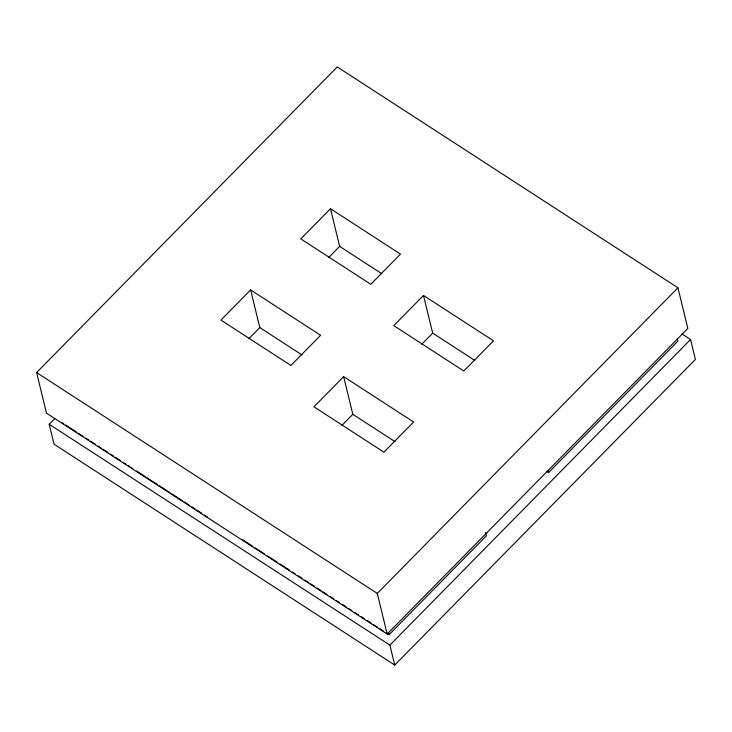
<?xml version="1.0" encoding="UTF-8"?>
<svg xmlns="http://www.w3.org/2000/svg" width="732" height="732" viewBox="0 0 732 732"><rect width="100%" height="100%" fill="white"/><g stroke="black" fill="none" stroke-linecap="round" stroke-linejoin="round"><path stroke-width="1.1" d="M36.6 372.57L337.251 66.932L677.933 287.795L687.842 328.412L387.182 634.049L46.5 413.187L36.6 372.57L377.282 593.432L387.182 634.049M681.904 333.893L690.541 339.492L695.4 359.43L394.749 665.068L54.067 444.205L49.2 424.267L54.818 418.558M250.618 289.909L220.927 320.094L290.915 365.469L320.607 335.283L250.618 289.909L259.805 327.57L301.987 354.919M330.48 208.721L300.788 238.907L370.776 284.281L400.468 254.095L330.48 208.721L339.657 246.391L381.848 273.741M248.862 338.696L259.805 327.57M328.723 257.508L339.657 246.391M343.647 376.632L313.946 406.818L383.934 452.184L413.635 421.998L343.647 376.632L352.824 414.294L395.015 441.643M423.499 295.444L393.807 325.63L463.795 371.005L493.487 340.819L423.499 295.444L432.685 333.115L474.867 360.455M341.89 425.411L352.824 414.294M421.742 344.232L432.685 333.115M377.282 593.432L677.933 287.795M386.222 632.851L389.095 634.717L486.387 535.806L485.581 532.484M546.676 471.399L548.552 472.616L677.85 341.167L677.31 338.953M394.749 665.068L389.891 645.13L690.541 339.492M61.891 422.593L63.803 423.828M65.715 425.072L76.238 431.889M78.15 433.134L82.926 436.235M85.8 438.093L88.673 439.95M90.585 441.195L95.361 444.297M98.234 446.154L101.108 448.011M103.02 449.256L107.796 452.358M110.669 454.215L113.542 456.073M115.455 457.317L120.231 460.419M124.065 462.899L125.977 464.134M127.89 465.378L132.666 468.48M136.5 470.96L145.101 476.541M147.013 477.776L157.536 484.602M159.448 485.838L169.97 492.663M171.883 493.899L182.405 500.725M184.318 501.96L189.103 505.062M191.976 506.919L194.84 508.786M196.752 510.021L201.538 513.123M204.411 514.98L207.275 516.847M242.731 539.832L252.302 546.035M255.166 547.893L264.737 554.097M267.61 555.954L277.172 562.158M280.045 564.015L289.607 570.219M292.48 572.076L295.344 573.934M298.217 575.8L302.042 578.28M304.915 580.137L308.739 582.617M310.652 583.862L314.476 586.341M317.349 588.199L321.174 590.678M323.087 591.923L326.92 594.402M329.784 596.26L333.609 598.749M336.482 600.606L339.355 602.463M342.219 604.321L346.044 606.81M348.917 608.667L351.79 610.525M354.654 612.391L358.488 614.871M361.352 616.728L364.225 618.586M367.098 620.452L370.923 622.932M373.787 624.789L377.62 627.269M379.533 628.514L383.358 630.993M49.2 424.267L389.891 645.13M548.012 470.402L548.552 472.616M388.555 632.494L389.095 634.717"/></g></svg>
